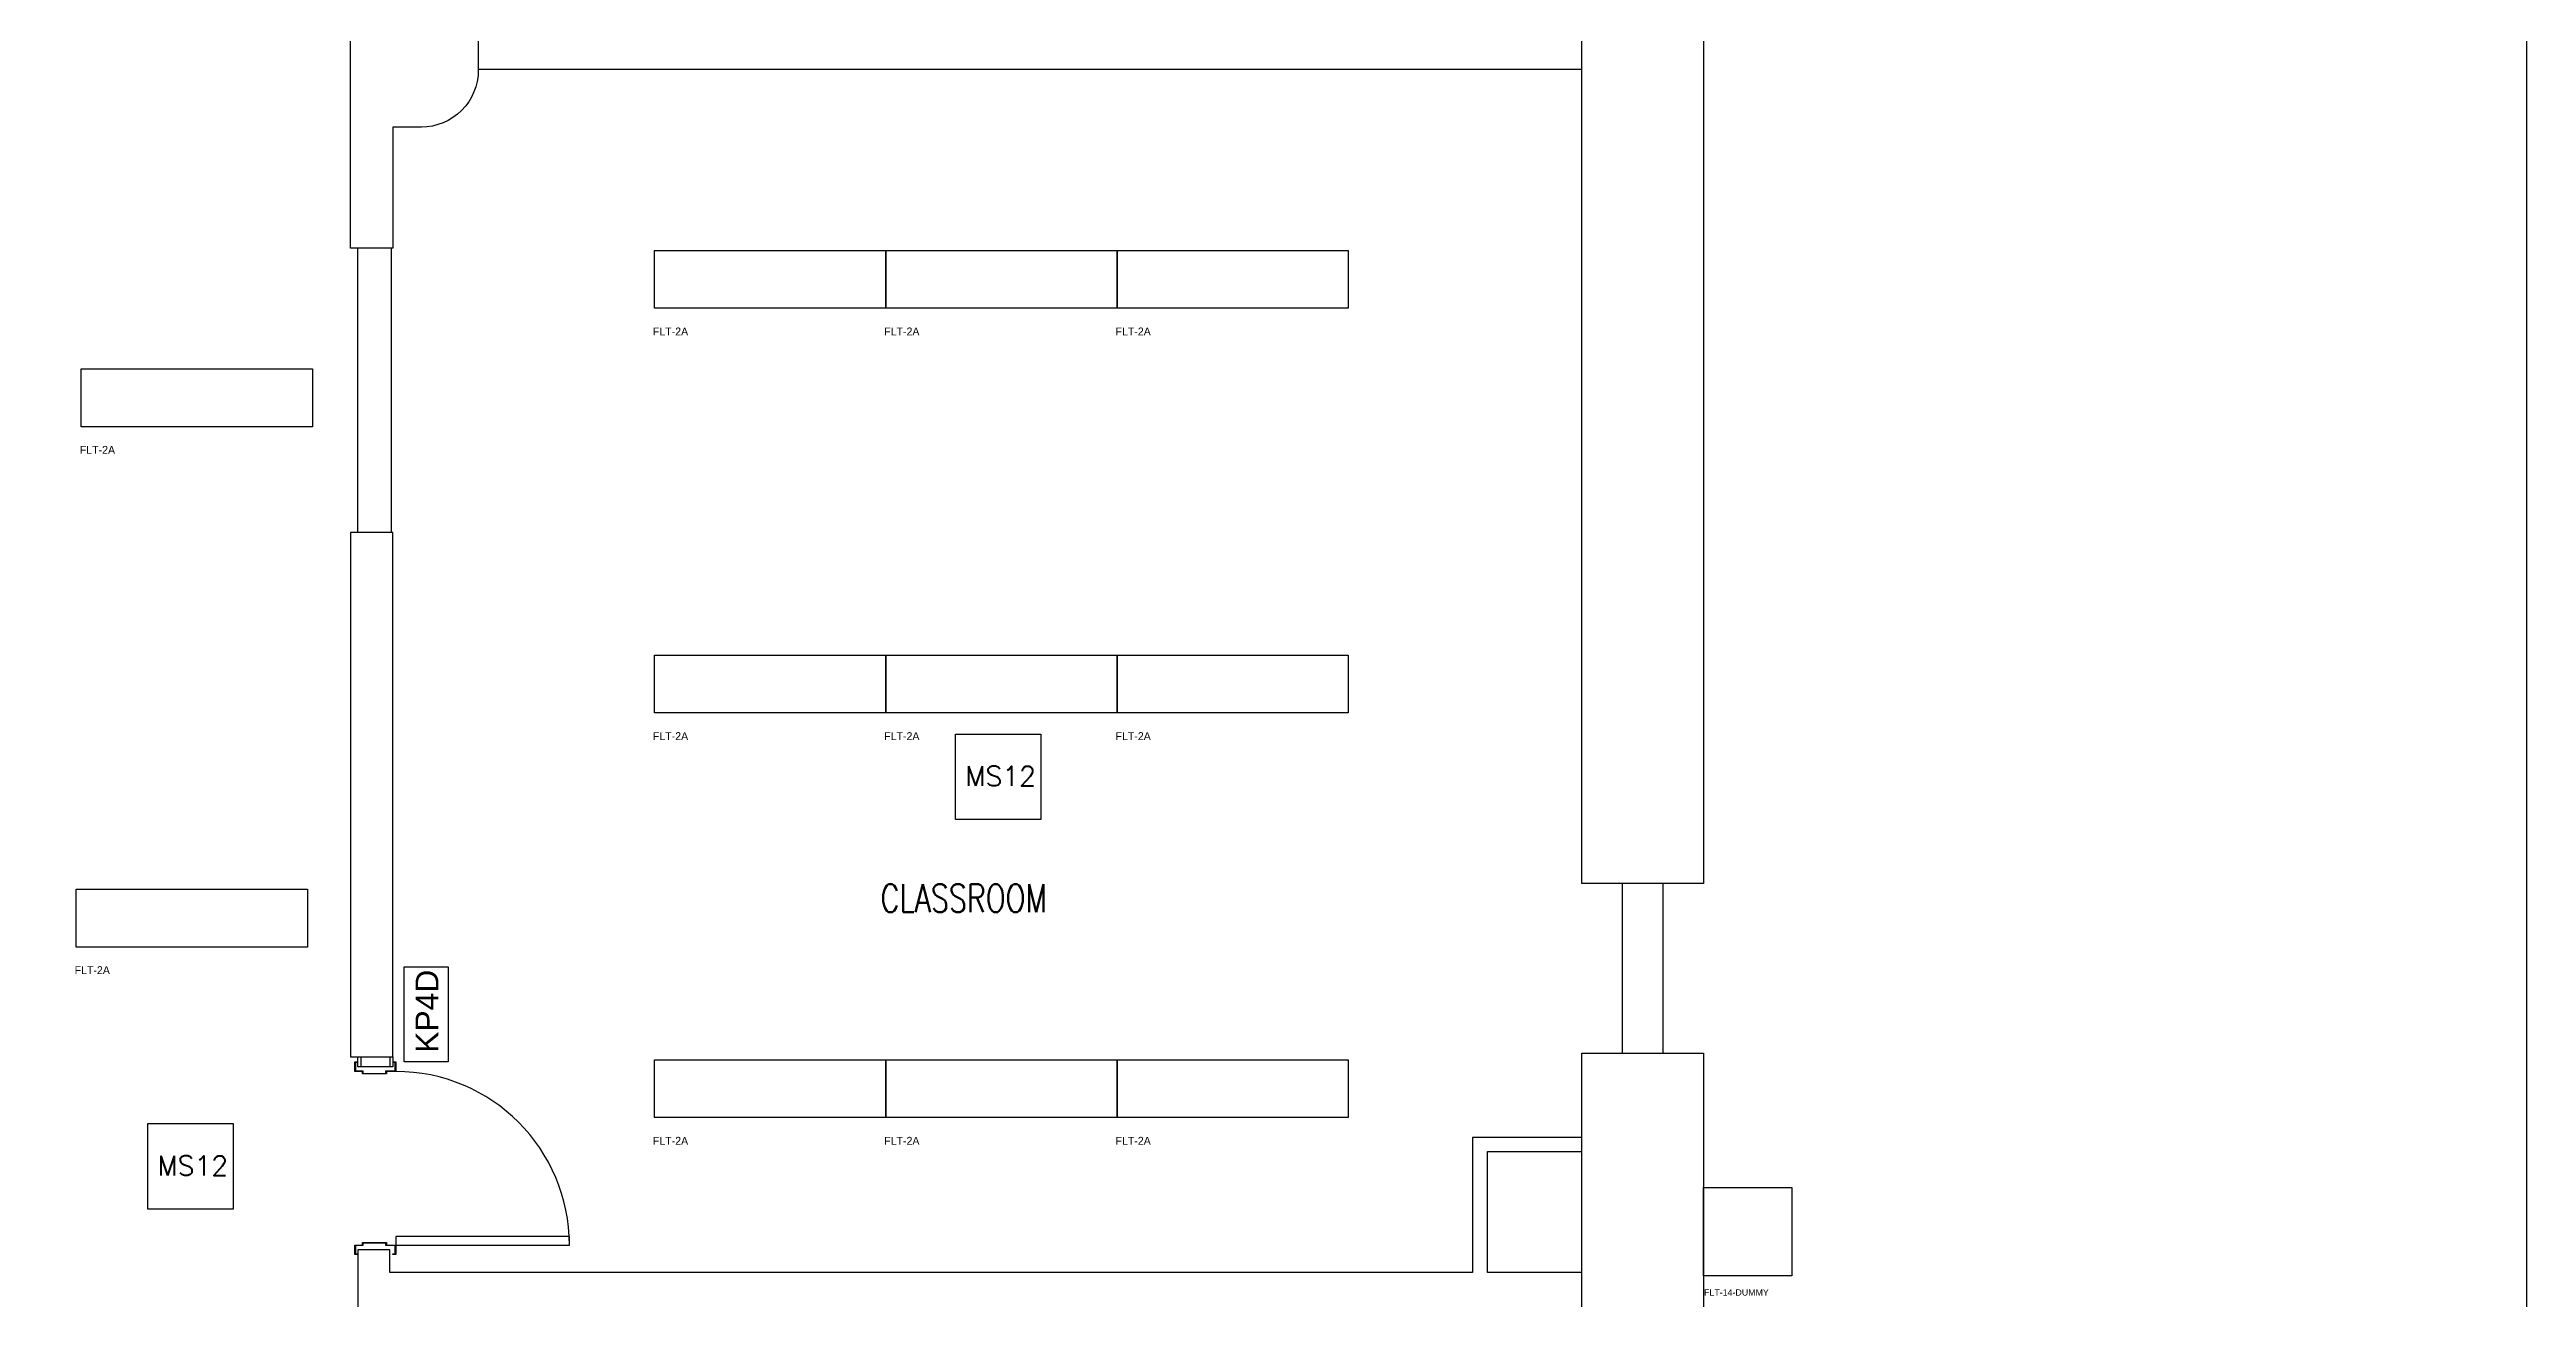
# Model space of a CAD drawing. Header units: feet. Extents: x 0 to 2831, y 0 to 3280.
# Drawn here: x 2048 to 2831, y 1161 to 1556 of the extents above; entities that cross this region are included whole.
import ezdxf
from ezdxf.enums import TextEntityAlignment as Align

# ---------------------------------------------------------------- set-up
doc = ezdxf.new("R2018")
doc.units = ezdxf.units.FT
doc.header["$MEASUREMENT"] = 0
doc.layers.get('0').update_dxf_attribs({"color": 255})
for name, color, linetype in [('FLT-FIXTURES', 3, 'Continuous'), ('FLT-NOTES', 7, 'Continuous'), ('FLT-PERIPHERALS', 6, 'Continuous')]:
    doc.layers.add(name, color=color, linetype=linetype)
doc.styles.add('SC-TEXT', font='romans.shx', dxfattribs={"width": 0.75})
doc.styles.add('SIMPLEX', font='simplex.shx')
doc.styles.get("Standard").update_dxf_attribs({"font": 'arial.ttf'})

# ---------------------------------------------------------------- blocks, each defined once
blk = doc.blocks.new('FLT-2A')
at = {"layer": 'FLT-FIXTURES'}
blk.add_lwpolyline([(0, 18.29), (73.15, 18.29), (73.15, 0), (0, 0)], close=True, dxfattribs=at)
at = {"lineweight": 30}
blk.add_attdef('FLT-2A', text='', height=4, dxfattribs=at).set_placement((-0.46, -6.08), align=Align.TOP_LEFT)
blk = doc.blocks.new('FLT-MS12')
at = {"layer": 'FLT-PERIPHERALS'}
blk.add_lwpolyline([(0, 27), (27, 27), (27, 0), (0, 0)], close=True, dxfattribs=at)
at = {"layer": 'FLT-PERIPHERALS', "insert": (3.08, 16.79), "char_height": 6.21, "attachment_point": 1, "style": 'SIMPLEX'}
blk.add_mtext('MS12', dxfattribs=at)
blk = doc.blocks.new('FLT-KP4D')
at = {"layer": 'FLT-PERIPHERALS', "lineweight": 30, "insert": (2.84, 10.34), "char_height": 7.201, "attachment_point": 1, "bg_fill": 2}
blk.add_mtext('KP4D', dxfattribs=at)
at = {"layer": 'FLT-PERIPHERALS'}
blk.add_lwpolyline([(0, 14), (30, 14), (30, 0), (0, 0)], close=True, dxfattribs=at)
blk = doc.blocks.new('FLT-14-DUMMY')
at = {"layer": 'FLT-FIXTURES'}
blk.add_lwpolyline([(0, 28), (28, 28), (28, 0), (0, 0)], close=True, dxfattribs=at)
blk.add_attdef('FLT-14-DUMMY', (0.21, -6.24), '', height=2)

msp = doc.modelspace()

# ---------------------------------------------------------------- linework, layer by layer
for p, q in [((2146.43, 1237.53), (2146.43, 1234.38)), ((2155.55, 1237.53), (2155.55, 1234.38))]:
    msp.add_line(p, q)
for points in [[(0, 3279.74), (2831.29, 3279.74), (2831.29, 0), (0, 0)], [(2532.56, 1238.64), (2570.98, 1238.64), (2570.98, 1110.42), (2532.56, 1110.42)]]:
    msp.add_lwpolyline(points, close=True)
msp.add_lwpolyline([(2183.55, 1562.73), (2183.55, 1549.62, -0.414214), (2165.55, 1531.62), (2156.49, 1531.62), (2156.49, 1493.33), (2143.17, 1493.33), (2143.17, 1562.73), (2570.98, 1562.73), (2570.98, 1292.34), (2532.56, 1292.34), (2532.56, 1562.73)], format="xyb")
for points in [[(2532.56, 1549.89), (2183.55, 1549.89)], [(2145.45, 1403.33), (2145.45, 1493.33)], [(2155.95, 1493.33), (2155.95, 1403.33)], [(2156.49, 1237.53), (2156.49, 1403.33), (2143.17, 1403.33), (2143.17, 1237.53), (2156.51, 1237.53), (2156.51, 1234.38), (2145.47, 1234.38), (2145.47, 1237.53)], [(2545.37, 1238.64), (2545.37, 1292.34)], [(2558.17, 1292.34), (2558.17, 1238.64)], [(2156.51, 1235.88), (2157.47, 1235.88), (2157.47, 1232.88), (2154.53, 1232.88), (2154.53, 1232.1), (2146.91, 1232.1), (2146.91, 1232.88), (2144.51, 1232.88), (2144.51, 1235.88), (2145.47, 1235.88)], [(2145.47, 1235.7), (2144.69, 1235.7), (2144.69, 1233.06), (2147.09, 1233.06), (2147.09, 1232.28), (2154.35, 1232.28), (2154.35, 1233.06), (2157.29, 1233.06), (2157.29, 1235.7), (2156.51, 1235.7)], [(2532.56, 1211.99), (2497.95, 1211.99), (2497.95, 1169.31), (2155.55, 1169.31), (2155.55, 1176.48), (2145.47, 1176.48), (2145.47, 791.4), (2155.55, 791.4), (2155.55, 979.85)], [(2532.56, 1169.31), (2502.75, 1169.31), (2502.75, 1207.56), (2532.56, 1207.56)], [(2145.47, 1174.98), (2144.51, 1174.98), (2144.51, 1177.98), (2146.91, 1177.98), (2146.91, 1178.76), (2154.53, 1178.76), (2154.53, 1177.98), (2212.37, 1177.98), (2212.37, 1180.68), (2157.47, 1180.68), (2157.47, 1174.98), (2156.51, 1174.98), (2156.51, 1175.16), (2157.29, 1175.16), (2157.29, 1177.8), (2154.35, 1177.8), (2154.35, 1178.58), (2147.09, 1178.58), (2147.09, 1177.8), (2144.69, 1177.8), (2144.69, 1175.16), (2145.47, 1175.16)]]:
    msp.add_lwpolyline(points)
msp.add_arc((2157.47, 1177.98), 54.9, 0, 90)

# ---------------------------------------------------------------- block references
at = {"layer": 'FLT-FIXTURES'}
ref = msp.add_blockref('FLT-2A', (2239.25, 1474.3), dxfattribs=at)
lines = msp.add_mtext('FLT-2A', dxfattribs={"layer": '0', "insert": (2238.78, 1468.22), "char_height": 2.5, "attachment_point": 1})
ref.add_attrib('FLT-2A', '', (2238.78, 1468.22)).embed_mtext(lines)
ref = msp.add_blockref('FLT-2A', (2312.4, 1474.3), dxfattribs=at)
lines = msp.add_mtext('FLT-2A', dxfattribs={"layer": '0', "insert": (2311.93, 1468.22), "char_height": 2.5, "attachment_point": 1})
ref.add_attrib('FLT-2A', '', (2311.93, 1468.22)).embed_mtext(lines)
ref = msp.add_blockref('FLT-2A', (2385.55, 1474.3), dxfattribs=at)
lines = msp.add_mtext('FLT-2A', dxfattribs={"layer": '0', "insert": (2385.08, 1468.22), "char_height": 2.5, "attachment_point": 1})
ref.add_attrib('FLT-2A', '', (2385.08, 1468.22)).embed_mtext(lines)
ref = msp.add_blockref('FLT-2A', (2058.01, 1436.85), dxfattribs=at)
lines = msp.add_mtext('FLT-2A', dxfattribs={"layer": '0', "insert": (2057.54, 1430.77), "char_height": 2.5, "attachment_point": 1})
ref.add_attrib('FLT-2A', '', (2057.54, 1430.77)).embed_mtext(lines)
ref = msp.add_blockref('FLT-2A', (2239.25, 1346.28), dxfattribs=at)
lines = msp.add_mtext('FLT-2A', dxfattribs={"layer": '0', "insert": (2238.78, 1340.21), "char_height": 2.5, "attachment_point": 1})
ref.add_attrib('FLT-2A', '', (2238.78, 1340.21)).embed_mtext(lines)
ref = msp.add_blockref('FLT-2A', (2312.4, 1346.28), dxfattribs=at)
lines = msp.add_mtext('FLT-2A', dxfattribs={"layer": '0', "insert": (2311.93, 1340.21), "char_height": 2.5, "attachment_point": 1})
ref.add_attrib('FLT-2A', '', (2311.93, 1340.21)).embed_mtext(lines)
ref = msp.add_blockref('FLT-2A', (2385.55, 1346.28), dxfattribs=at)
lines = msp.add_mtext('FLT-2A', dxfattribs={"layer": '0', "insert": (2385.08, 1340.21), "char_height": 2.5, "attachment_point": 1})
ref.add_attrib('FLT-2A', '', (2385.08, 1340.21)).embed_mtext(lines)
ref = msp.add_blockref('FLT-2A', (2056.36, 1272.25), dxfattribs=at)
lines = msp.add_mtext('FLT-2A', dxfattribs={"layer": '0', "insert": (2055.9, 1266.18), "char_height": 2.5, "attachment_point": 1})
ref.add_attrib('FLT-2A', '', (2055.9, 1266.18)).embed_mtext(lines)
ref = msp.add_blockref('FLT-2A', (2239.25, 1218.27), dxfattribs=at)
lines = msp.add_mtext('FLT-2A', dxfattribs={"layer": '0', "insert": (2238.78, 1212.19), "char_height": 2.5, "attachment_point": 1})
ref.add_attrib('FLT-2A', '', (2238.78, 1212.19)).embed_mtext(lines)
ref = msp.add_blockref('FLT-2A', (2312.4, 1218.27), dxfattribs=at)
lines = msp.add_mtext('FLT-2A', dxfattribs={"layer": '0', "insert": (2311.93, 1212.19), "char_height": 2.5, "attachment_point": 1})
ref.add_attrib('FLT-2A', '', (2311.93, 1212.19)).embed_mtext(lines)
ref = msp.add_blockref('FLT-2A', (2385.55, 1218.27), dxfattribs=at)
lines = msp.add_mtext('FLT-2A', dxfattribs={"layer": '0', "insert": (2385.08, 1212.19), "char_height": 2.5, "attachment_point": 1})
ref.add_attrib('FLT-2A', '', (2385.08, 1212.19)).embed_mtext(lines)
msp.add_blockref('FLT-14-DUMMY', (2570.98, 1168.21), dxfattribs=at).add_auto_attribs({'FLT-14-DUMMY': 'FLT-14-DUMMY'})
at = {"layer": 'FLT-PERIPHERALS'}
for p in [(2334.48, 1312.62), (2079, 1189.37)]:
    msp.add_blockref('FLT-MS12', p, dxfattribs=at)

# ---------------------------------------------------------------- next in the draw order: block references
at = {"layer": 'FLT-PERIPHERALS', "rotation": 90}
msp.add_blockref('FLT-KP4D', (2174.07, 1235.96), dxfattribs=at)

# ---------------------------------------------------------------- next in the draw order: texts
at = {"layer": 'FLT-NOTES', "insert": (2310.77, 1292.12), "char_height": 8.852, "width": 84.2224, "attachment_point": 1, "line_spacing_factor": 0.938532, "style": 'SC-TEXT', "bg_fill": 3, "box_fill_scale": 1.25, "bg_fill_color": 7, "bg_fill_transparency": 0}
msp.add_mtext('CLASSROOM', dxfattribs=at)

doc.saveas('drawing.dxf')
